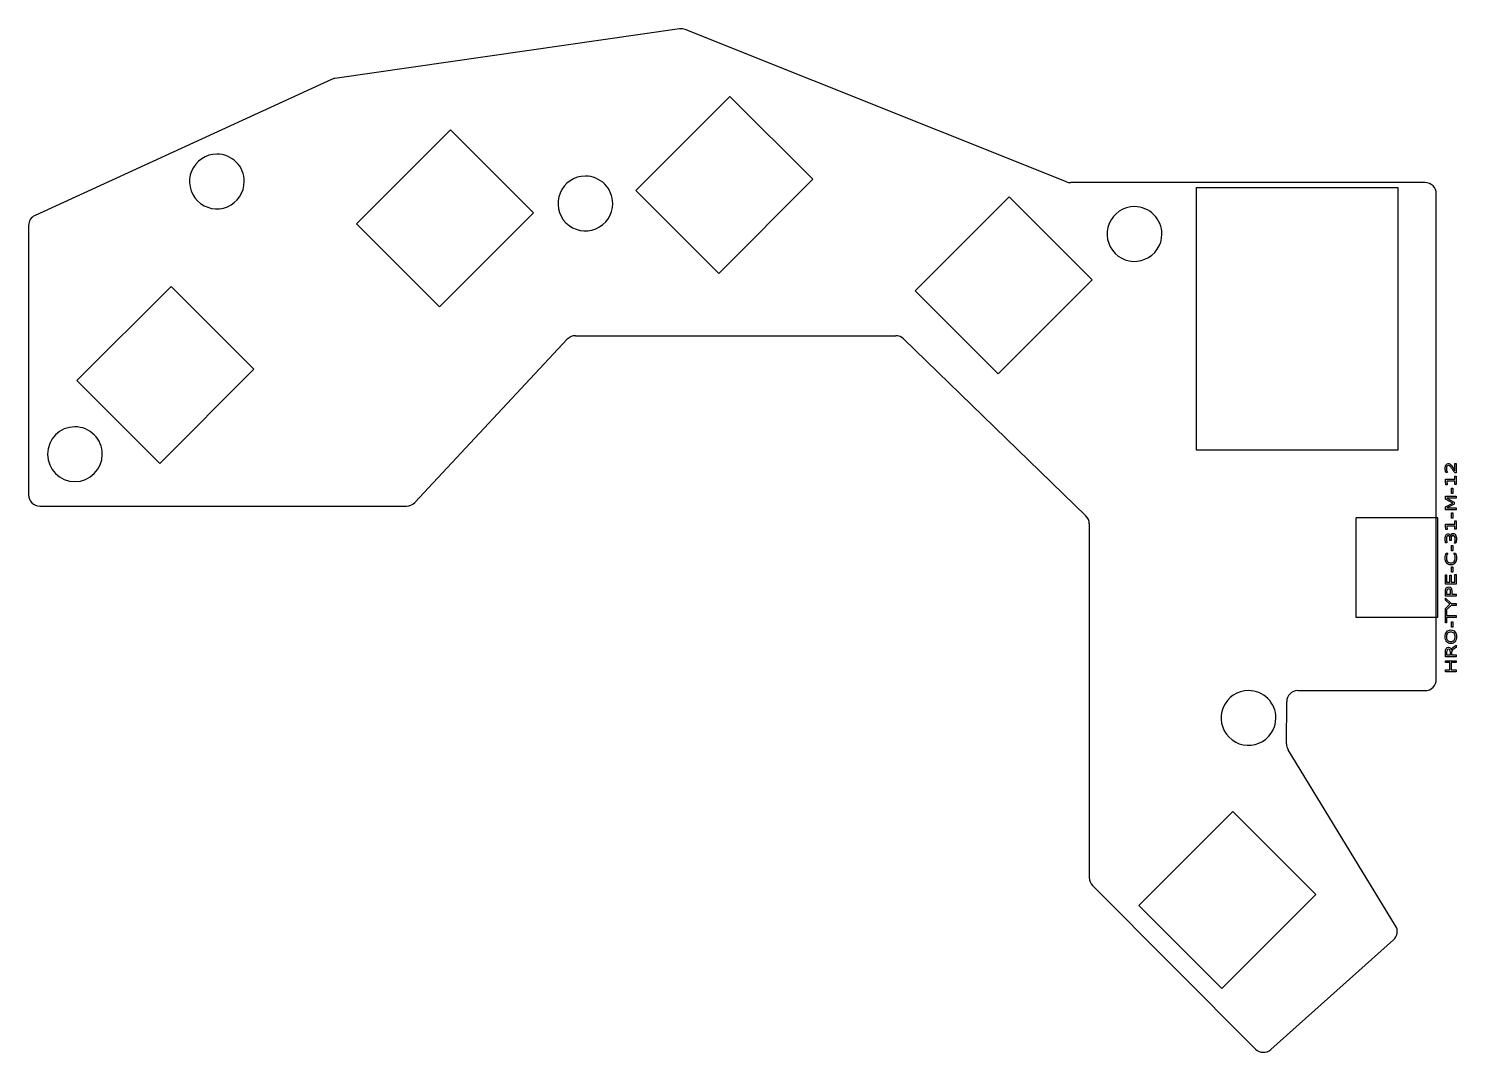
# Model space of a CAD drawing. Header units: millimetres. Extents: x 88 to 216, y 49 to 141.
import ezdxf

# ---------------------------------------------------------------- set-up
doc = ezdxf.new("R2010")
doc.units = ezdxf.units.MM
doc.layers.get('0').update_dxf_attribs({"linetype": 'CONTINUOUS'})

msp = doc.modelspace()

# ---------------------------------------------------------------- linework, layer by layer
at = {"color": 7}
for points in [[(145.9851, 140.9691), (115.143, 136.5278)], [(180.6214, 127.2785), (146.4985, 140.9079)], [(114.8686, 136.4469), (88.3331, 124.2747)], [(117.0804, 123.5122), (125.495, 131.9268)], [(125.495, 131.9268), (132.9196, 124.5022), (124.505, 116.0876)], [(212.7, 127.2072), (180.9923, 127.2072)], [(167.0804, 117.5122), (175.495, 125.9268)], [(175.495, 125.9268), (182.9196, 118.5022), (174.505, 110.0876)], [(213.7, 82.7572), (213.7, 126.2072)], [(87.75, 123.3657), (87.75, 99.2572)], [(124.505, 116.0876), (117.0804, 123.5122)], [(174.505, 110.0876), (167.0804, 117.5122)], [(122.2965, 98.5745), (135.9535, 113.1899)], [(136.6842, 113.5072), (165.3446, 113.5072)], [(166.041, 113.2248), (182.3464, 97.4018)], [(214.69274, 101.25617), (214.55993, 101.25617)], [(215.37431, 101.46141), (215.37431, 102.08254), (215.485, 102.08254), (215.485, 101.24731), (215.37433, 101.24731)], [(88.75, 98.2572), (121.5658, 98.2572)], [(206.535, 88.2872), (206.535, 97.2272)], [(213.835, 97.2272), (206.535, 97.2272)], [(213.835, 88.2872), (213.835, 97.2272)], [(182.65, 96.6842), (182.65, 65.0205)], [(214.65438, 94.98934), (214.5372, 94.98934)], [(215.01961, 95.33026), (215.01961, 95.17696), (214.91154, 95.17696), (214.91154, 95.33731)], [(214.9611, 95.54444), (214.9609, 95.54436)], [(215.4557, 94.94962), (215.32875, 94.94962)], [(214.58776, 94.06334), (214.58787, 94.06334)], [(214.58787, 94.06334), (214.72654, 94.06334)], [(215.27274, 94.06334), (215.4101, 94.06334)], [(214.513, 90.19911), (214.513, 90.60086)], [(215.09438, 90.60086), (215.09438, 90.37708), (215.485, 90.37708), (215.485, 90.19911), (214.513, 90.19911)], [(214.62107, 90.37708), (214.98629, 90.37708), (214.98629, 90.60086)], [(214.62111, 90.60086), (214.62107, 90.37708)], [(213.835, 88.2872), (206.535, 88.2872)], [(215.21938, 85.62917), (215.485, 85.80978), (215.485, 85.6186), (215.23566, 85.45032)], [(215.0742, 85.15693), (215.0742, 84.96311), (215.485, 84.96311), (215.485, 84.78514), (214.51302, 84.78514), (214.51302, 85.18689)], [(214.62109, 84.96311), (214.96613, 84.96311), (214.96613, 85.18689)], [(214.62113, 85.18689), (214.62109, 84.96311)], [(200.3013, 76.9909), (200.3183, 80.7617)], [(201.3183, 81.7572), (212.7, 81.7572)], [(210.0656, 60.7183), (200.4479, 76.4651)], [(182.9418, 64.3145), (197.5312, 49.6781)], [(198.9061, 49.6387), (209.8789, 59.4517)]]:
    msp.add_lwpolyline(points, dxfattribs=at)
at = {"color": 6}
for points in [[(142.0804, 126.5122), (150.495, 134.9268)], [(150.495, 134.9268), (157.9196, 127.5022), (149.505, 119.0876)], [(149.505, 119.0876), (142.0804, 126.5122)], [(92.0804, 109.5122), (100.495, 117.9268)], [(100.495, 117.9268), (107.9196, 110.5022), (99.505, 102.0876)], [(99.505, 102.0876), (92.0804, 109.5122)], [(187.0804, 62.5122), (195.495, 70.9268)], [(195.495, 70.9268), (202.9196, 63.5022), (194.505, 55.0876)], [(194.505, 55.0876), (187.0804, 62.5122)]]:
    msp.add_lwpolyline(points, dxfattribs=at)
at = {"color": 7}
for points in [[(104.6, 129.7572)], [(215.37431, 100.19095), (215.37431, 100.48169), (214.63279, 100.48169), (214.67969, 100.1654), (214.5599, 100.1654), (214.513, 100.47993), (214.513, 100.6579), (215.37431, 100.6579), (215.37431, 100.94864), (215.485, 100.94864), (215.485, 100.19095)], [(215.3743, 101.4615)], [(215.06637, 99.40419), (215.06637, 99.87906), (215.17314, 99.87906), (215.17314, 99.40419)], [(214.513, 97.93638), (214.513, 98.20157), (215.17444, 98.53724), (214.513, 98.87468), (214.513, 99.13987), (215.485, 99.13987), (215.485, 98.96631), (214.63151, 98.96631), (215.29816, 98.62711), (215.29816, 98.44826), (214.63151, 98.10906), (215.485, 98.10906), (215.485, 97.93638)], [(215.06637, 97.19631), (215.06637, 97.67118), (215.17314, 97.67118), (215.17314, 97.19631)], [(215.37431, 96.18399), (215.37431, 96.47474), (214.63279, 96.47474), (214.67969, 96.15844), (214.5599, 96.15844), (214.513, 96.47297), (214.513, 96.65094), (215.37431, 96.65094), (215.37431, 96.94169), (215.485, 96.94169), (215.485, 96.18399)], [(215.06637, 94.24924), (215.06637, 94.72412), (215.17314, 94.72412), (215.17314, 94.24924)], [(214.513, 91.28719), (214.513, 92.11889), (214.62367, 92.11889), (214.62367, 91.46516), (214.91143, 91.46516), (214.91143, 92.09158), (215.0221, 92.09158), (215.0221, 91.46516), (215.37431, 91.46516), (215.37431, 92.13475), (215.485, 92.13475), (215.485, 91.28719)], [(215.06637, 92.33827), (215.06637, 92.81315), (215.17314, 92.81315), (215.17314, 92.33827)], [(214.513, 88.91632), (214.513, 89.1075), (214.91273, 89.47225), (214.513, 89.83436), (214.513, 90.02554), (215.0221, 89.56036), (215.485, 89.56036), (215.485, 89.38151), (215.02212, 89.38151)], [(214.513, 87.81238), (214.513, 88.92513), (214.62367, 88.92513), (214.62367, 88.45818), (215.485, 88.45818), (215.485, 88.27933), (214.62369, 88.27933), (214.62369, 87.81238)], [(215.06637, 87.42032), (215.06637, 87.8952), (215.17314, 87.8952), (215.17314, 87.42032)], [(214.49542, 86.57276)], [(214.60219, 86.57276)], [(214.51302, 83.42834), (214.51302, 83.60631), (214.91145, 83.60631), (214.91145, 84.25299), (214.51302, 84.25299), (214.51302, 84.43096), (215.485, 84.43096), (215.485, 84.25299), (215.02212, 84.25299), (215.02212, 83.60631), (215.485, 83.60631), (215.485, 83.42834)], [(215.02934, 85.40896)]]:
    msp.add_lwpolyline(points, close=True, dxfattribs=at)
at = {"color": 6}
for points in [[(137.5667, 127.790498)], [(186.7, 125.057198)], [(91.900002, 105.3572)], [(196.89999, 81.7572)]]:
    msp.add_lwpolyline(points, close=True, dxfattribs=at)
at = {"color": 1}
msp.add_lwpolyline([(192.25, 126.7572), (210.25, 126.7572), (210.25, 103.2572), (192.25, 103.2572)], close=True, dxfattribs=at)
at = {"color": 7}
for points in [[(146.4985, 140.9079), (146.335688, 140.972944), (146.158639, 140.994049), (145.9851, 140.9691)], [(115.143, 136.5278), (115.048128, 136.514128), (114.955715, 136.486882), (114.8686, 136.4469)], [(104.6, 129.7572), (103.609068, 129.7572), (102.715709, 129.160277), (102.336495, 128.244774)], [(106.332412, 129.039612), (105.872947, 129.499076), (105.24978, 129.7572), (104.6, 129.7572)], [(107.05, 127.3072), (107.05, 127.95698), (106.791876, 128.580147), (106.332412, 129.039612)], [(102.336495, 128.244774), (101.957282, 127.329272), (102.166893, 126.275483), (102.867588, 125.574788)], [(105.537574, 125.043695), (106.453077, 125.422909), (107.05, 126.316268), (107.05, 127.3072)], [(180.6214, 127.2785), (180.739382, 127.23139), (180.86526, 127.207191), (180.9923, 127.2072)], [(213.407107, 126.914307), (213.21957, 127.101843), (212.965216, 127.2072), (212.7, 127.2072)], [(213.7, 126.2072), (213.7, 126.472416), (213.594643, 126.72677), (213.407107, 126.914307)], [(102.867588, 125.574788), (103.568283, 124.874093), (104.622072, 124.664482), (105.537574, 125.043695)], [(88.3331, 124.2746), (87.977798, 124.111637), (87.75002, 123.756592), (87.75, 123.3657)], [(136.6842, 113.5072), (136.4072, 113.5072), (136.142608, 113.392304), (135.9535, 113.1899)], [(166.0409, 113.2248), (165.854346, 113.405886), (165.604589, 113.507181), (165.3446, 113.5072)], [(214.49543, 101.62797), (214.49543, 101.764237), (214.520597, 101.8729), (214.57093, 101.95396)], [(214.51173, 101.45705), (214.500863, 101.519317), (214.49543, 101.57629), (214.49543, 101.62797)], [(214.55993, 101.25617), (214.538663, 101.32783), (214.522597, 101.39479), (214.51173, 101.45705)], [(214.57093, 101.95396), (214.621263, 102.035013), (214.688537, 102.07554), (214.77275, 102.07554)], [(214.65494, 101.82268), (214.622407, 101.773947), (214.60614, 101.71022), (214.60614, 101.6315)], [(214.60614, 101.6315), (214.60614, 101.5757), (214.613307, 101.51667), (214.62764, 101.45441)], [(214.62764, 101.45441), (214.641973, 101.392743), (214.663673, 101.326663), (214.69274, 101.25617)], [(214.78124, 101.89668), (214.729573, 101.89668), (214.687473, 101.872013), (214.65494, 101.82268)], [(214.77275, 102.07554), (214.812683, 102.07554), (214.85066, 102.065273), (214.88668, 102.04474)], [(214.87824, 101.86228), (214.84524, 101.885213), (214.812907, 101.89668), (214.78124, 101.89668)], [(214.99803, 101.74334), (214.950697, 101.80034), (214.910767, 101.839987), (214.87824, 101.86228)], [(214.88668, 102.04474), (214.92228, 102.024807), (214.96438, 101.988097), (215.01298, 101.93461)], [(215.16665, 101.52308), (215.07941, 101.63996), (215.023203, 101.71338), (214.99803, 101.74334)], [(215.01298, 101.93461), (215.02558, 101.919943), (215.062037, 101.87325), (215.12235, 101.79453)], [(215.12235, 101.79453), (215.182217, 101.715823), (215.2662, 101.604813), (215.3743, 101.4615)], [(215.37433, 101.24731), (215.322663, 101.314857), (215.253437, 101.40678), (215.16665, 101.52308)], [(87.75, 99.2572), (87.75, 98.991984), (87.855357, 98.73763), (88.042893, 98.550093)], [(88.042893, 98.550093), (88.23043, 98.362557), (88.484784, 98.2572), (88.75, 98.2572)], [(121.5658, 98.2572), (121.8428, 98.2572), (122.107392, 98.372096), (122.2965, 98.5745)], [(182.65, 96.6842), (182.649985, 96.95461), (182.540461, 97.213487), (182.3464, 97.4018)], [(215.0449, 95.74348), (215.087433, 95.791613), (215.139947, 95.81568), (215.20244, 95.81568)], [(215.20244, 95.81568), (215.29836, 95.81568), (215.37258, 95.77104), (215.4251, 95.68176)], [(214.4956, 95.34616), (214.4956, 95.481253), (214.5184, 95.588153), (214.564, 95.66686)], [(214.506, 95.17876), (214.499067, 95.238093), (214.4956, 95.293893), (214.4956, 95.34616)], [(214.5372, 94.98934), (214.523333, 95.056887), (214.512933, 95.120027), (214.506, 95.17876)], [(214.564, 95.66686), (214.609133, 95.74556), (214.67033, 95.78491), (214.74759, 95.78491)], [(214.64658, 95.53558), (214.619647, 95.48798), (214.60618, 95.419553), (214.60618, 95.3303)], [(214.60618, 95.3303), (214.60618, 95.281567), (214.61008, 95.22929), (214.61788, 95.17347)], [(214.61788, 95.17347), (214.62568, 95.11767), (214.637847, 95.056293), (214.65438, 94.98934)], [(214.76116, 95.60778), (214.711227, 95.60778), (214.673033, 95.583713), (214.64658, 95.53558)], [(214.74759, 95.78491), (214.80139, 95.78491), (214.84696, 95.764077), (214.8843, 95.72241)], [(214.87314, 95.53818), (214.847073, 95.58458), (214.809747, 95.60778), (214.76116, 95.60778)], [(214.91154, 95.33731), (214.91154, 95.424823), (214.89874, 95.49178), (214.87314, 95.53818)], [(214.8843, 95.72241), (214.921167, 95.680743), (214.946767, 95.62142), (214.9611, 95.54444)], [(214.9609, 95.54436), (214.974367, 95.629527), (215.002367, 95.6959), (215.0449, 95.74348)], [(215.06841, 95.55669), (215.035877, 95.502623), (215.01961, 95.427147), (215.01961, 95.33026)], [(215.20252, 95.63859), (215.145253, 95.63859), (215.10055, 95.61129), (215.06841, 95.55669)], [(215.34445, 95.55049), (215.311917, 95.609223), (215.264607, 95.63859), (215.20252, 95.63859)], [(215.32875, 94.94962), (215.350017, 94.998953), (215.366083, 95.05299), (215.37695, 95.11173)], [(215.39325, 95.29587), (215.39325, 95.40747), (215.376983, 95.492343), (215.34445, 95.55049)], [(215.37695, 95.11173), (215.387817, 95.170463), (215.39325, 95.231843), (215.39325, 95.29587)], [(215.4251, 95.68176), (215.477633, 95.592487), (215.5039, 95.465617), (215.5039, 95.30115)], [(215.4915, 95.13023), (215.4837, 95.072097), (215.471767, 95.011893), (215.4557, 94.94962)], [(215.5039, 95.30115), (215.5039, 95.24595), (215.499767, 95.188977), (215.4915, 95.13023)], [(214.49536, 93.64484), (214.49536, 93.723547), (214.50316, 93.797557), (214.51876, 93.86687)], [(214.63077, 93.17437), (214.540497, 93.288903), (214.49536, 93.445727), (214.49536, 93.64484)], [(214.51876, 93.86687), (214.53396, 93.936763), (214.55696, 94.002253), (214.58776, 94.06334)], [(214.63404, 93.87127), (214.61364, 93.803723), (214.60344, 93.731773), (214.60344, 93.65542)], [(214.60344, 93.65542), (214.60344, 93.505053), (214.63751, 93.38993), (214.70565, 93.31005)], [(214.72654, 94.06334), (214.685273, 94.003407), (214.65444, 93.939383), (214.63404, 93.87127)], [(214.70565, 93.31005), (214.773357, 93.23017), (214.871447, 93.19023), (214.99992, 93.19023)], [(214.99992, 93.19023), (215.127953, 93.19023), (215.22604, 93.23017), (215.29418, 93.31005)], [(215.36514, 93.87127), (215.34474, 93.939403), (215.31394, 94.003427), (215.27274, 94.06334)], [(215.29418, 93.31005), (215.361887, 93.38993), (215.39574, 93.505053), (215.39574, 93.65542)], [(215.39574, 93.65542), (215.39574, 93.731773), (215.38554, 93.803723), (215.36514, 93.87127)], [(215.5038, 93.64484), (215.5038, 93.445727), (215.45888, 93.288903), (215.36904, 93.17437)], [(215.4101, 94.06334), (215.441367, 94.001073), (215.4648, 93.934993), (215.4804, 93.8651)], [(215.4804, 93.8651), (215.496, 93.795793), (215.5038, 93.722373), (215.5038, 93.64484)], [(214.99991, 93.00257), (214.843663, 93.00257), (214.720617, 93.059837), (214.63077, 93.17437)], [(215.36904, 93.17437), (215.27876, 93.059837), (215.155717, 93.00257), (214.99991, 93.00257)], [(214.513, 90.60086), (214.513, 90.748287), (214.537733, 90.859593), (214.5872, 90.93478)], [(214.5872, 90.93478), (214.636267, 91.010547), (214.708313, 91.04843), (214.80334, 91.04843)], [(214.66861, 90.79293), (214.636943, 90.74773), (214.62111, 90.683707), (214.62111, 90.60086)], [(214.80338, 90.86073), (214.745247, 90.86073), (214.700323, 90.83813), (214.66861, 90.79293)], [(214.80334, 91.04843), (214.899253, 91.04843), (214.971733, 91.010547), (215.02078, 90.93478)], [(214.93879, 90.79293), (214.907123, 90.83813), (214.861987, 90.86073), (214.80338, 90.86073)], [(214.98629, 90.60086), (214.98629, 90.68368), (214.970457, 90.747703), (214.93879, 90.79293)], [(215.02078, 90.93478), (215.069847, 90.859593), (215.09438, 90.748287), (215.09438, 90.60086)], [(214.49542, 86.57276), (214.49542, 86.757193), (214.54121, 86.90462), (214.63279, 87.01504)], [(214.70896, 86.87936), (214.63778, 86.80418), (214.60219, 86.70198), (214.60219, 86.57276)], [(214.63279, 87.01504), (214.72393, 87.125467), (214.846323, 87.18068), (214.99997, 87.18068)], [(214.99997, 86.99302), (214.877143, 86.99302), (214.78014, 86.955133), (214.70896, 86.87936)], [(214.99997, 87.18068), (215.153177, 87.18068), (215.275567, 87.125467), (215.36714, 87.01504)], [(215.29032, 86.87936), (215.219147, 86.955133), (215.122363, 86.99302), (214.99997, 86.99302)], [(215.39709, 86.57276), (215.39709, 86.70198), (215.3615, 86.80418), (215.29032, 86.87936)], [(215.36714, 87.01504), (215.458287, 86.90462), (215.50386, 86.757193), (215.50386, 86.57276)], [(214.63279, 86.12872), (214.54121, 86.239727), (214.49542, 86.38774), (214.49542, 86.57276)], [(214.58272, 85.52345), (214.629187, 85.597457), (214.69928, 85.63446), (214.793, 85.63446)], [(214.60219, 86.57276), (214.60219, 86.44354), (214.63778, 86.340753), (214.70896, 86.2644)], [(214.99997, 85.96308), (214.846323, 85.96308), (214.72393, 86.018293), (214.63279, 86.12872)], [(214.70896, 86.2644), (214.78014, 86.188627), (214.877143, 86.15074), (214.99997, 86.15074)], [(214.793, 85.63446), (214.8542, 85.63446), (214.90498, 85.615093), (214.94534, 85.57636)], [(214.99997, 86.15074), (215.122363, 86.15074), (215.219147, 86.188627), (215.29032, 86.2644)], [(215.36714, 86.12872), (215.276, 86.018293), (215.15361, 85.96308), (214.99997, 85.96308)], [(215.09048, 85.51992), (215.121747, 85.55632), (215.164713, 85.592737), (215.21938, 85.62917)], [(215.29032, 86.2644), (215.3615, 86.340753), (215.39709, 86.44354), (215.39709, 86.57276)], [(215.50386, 86.57276), (215.50386, 86.38774), (215.458287, 86.239727), (215.36714, 86.12872)], [(214.51302, 85.18689), (214.51302, 85.33725), (214.536253, 85.449437), (214.58272, 85.52345)], [(214.66473, 85.38072), (214.635663, 85.337253), (214.62113, 85.272643), (214.62113, 85.18689)], [(214.79298, 85.44682), (214.736113, 85.44682), (214.693363, 85.424787), (214.66473, 85.38072)], [(214.92253, 85.38072), (214.892997, 85.424787), (214.849813, 85.44682), (214.79298, 85.44682)], [(214.96613, 85.18689), (214.96613, 85.272643), (214.951597, 85.337253), (214.92253, 85.38072)], [(214.94534, 85.57636), (214.985673, 85.53816), (215.013673, 85.48236), (215.02934, 85.40896)], [(215.02928, 85.40891), (215.038813, 85.44711), (215.059213, 85.484113), (215.09048, 85.51992)], [(215.1061, 85.32345), (215.084833, 85.282917), (215.0742, 85.22741), (215.0742, 85.15693)], [(215.23566, 85.45032), (215.170527, 85.406853), (215.12734, 85.364563), (215.1061, 85.32345)], [(212.7, 81.7572), (212.965216, 81.7572), (213.21957, 81.862557), (213.407107, 82.050093)], [(213.407107, 82.050093), (213.594643, 82.23763), (213.7, 82.491984), (213.7, 82.7572)], [(201.3183, 81.7572), (200.767768, 81.757206), (200.320777, 81.312227), (200.3183, 80.7617)], [(200.3013, 76.9909), (200.30046, 76.80543), (200.351218, 76.62338), (200.4479, 76.4651)], [(182.65, 65.0205), (182.650003, 64.755824), (182.754935, 64.501944), (182.9418, 64.3145)], [(209.8789, 59.4517), (210.238666, 59.773508), (210.317212, 60.306373), (210.0656, 60.7183)], [(197.5313, 49.6781), (197.906356, 49.301884), (198.510114, 49.284581), (198.9061, 49.6387)]]:
    msp.add_open_spline(points, degree=3, dxfattribs=at)
at = {"color": 6}
for points in [[(137.5667, 127.790498), (136.575768, 127.790498), (135.682409, 127.193575), (135.303195, 126.278072)], [(139.299112, 127.07291), (138.839647, 127.532374), (138.21648, 127.790498), (137.5667, 127.790498)], [(140.0167, 125.340498), (140.0167, 125.990278), (139.758576, 126.613445), (139.299112, 127.07291)], [(135.303195, 126.278072), (134.923982, 125.36257), (135.133593, 124.308781), (135.834288, 123.608086)], [(138.504274, 123.076993), (139.419777, 123.456207), (140.0167, 124.349566), (140.0167, 125.340498)], [(186.7, 125.057198), (185.709068, 125.057198), (184.815709, 124.460275), (184.436495, 123.544772)], [(188.432412, 124.33961), (187.972947, 124.799074), (187.34978, 125.057198), (186.7, 125.057198)], [(189.15, 122.607198), (189.15, 123.256978), (188.891876, 123.880145), (188.432412, 124.33961)], [(135.834288, 123.608086), (136.534983, 122.907391), (137.588772, 122.69778), (138.504274, 123.076993)], [(184.436495, 123.544772), (184.057282, 122.62927), (184.266893, 121.575481), (184.967588, 120.874786)], [(187.637574, 120.343693), (188.553077, 120.722907), (189.15, 121.616266), (189.15, 122.607198)], [(184.967588, 120.874786), (185.668283, 120.174091), (186.722072, 119.96448), (187.637574, 120.343693)], [(91.900002, 105.3572), (90.546904, 105.3572), (89.450002, 104.260298), (89.450002, 102.9072)], [(93.632414, 104.639612), (93.172949, 105.099076), (92.549782, 105.3572), (91.900002, 105.3572)], [(94.350002, 102.9072), (94.350002, 103.55698), (94.091878, 104.180147), (93.632414, 104.639612)], [(89.450002, 102.9072), (89.450002, 101.554102), (90.546904, 100.4572), (91.900002, 100.4572)], [(91.900002, 100.4572), (93.2531, 100.4572), (94.350002, 101.554102), (94.350002, 102.9072)], [(196.89999, 81.7572), (195.909058, 81.7572), (195.015699, 81.160277), (194.636485, 80.244774)], [(198.632402, 81.039612), (198.172937, 81.499076), (197.54977, 81.7572), (196.89999, 81.7572)], [(199.34999, 79.3072), (199.34999, 79.95698), (199.091866, 80.580147), (198.632402, 81.039612)], [(194.636485, 80.244774), (194.257272, 79.329272), (194.466883, 78.275483), (195.167578, 77.574788)], [(197.837564, 77.043695), (198.753067, 77.422909), (199.34999, 78.316268), (199.34999, 79.3072)], [(195.167578, 77.574788), (195.868273, 76.874093), (196.922062, 76.664482), (197.837564, 77.043695)]]:
    msp.add_open_spline(points, degree=3, dxfattribs=at)

doc.saveas('drawing.dxf')
